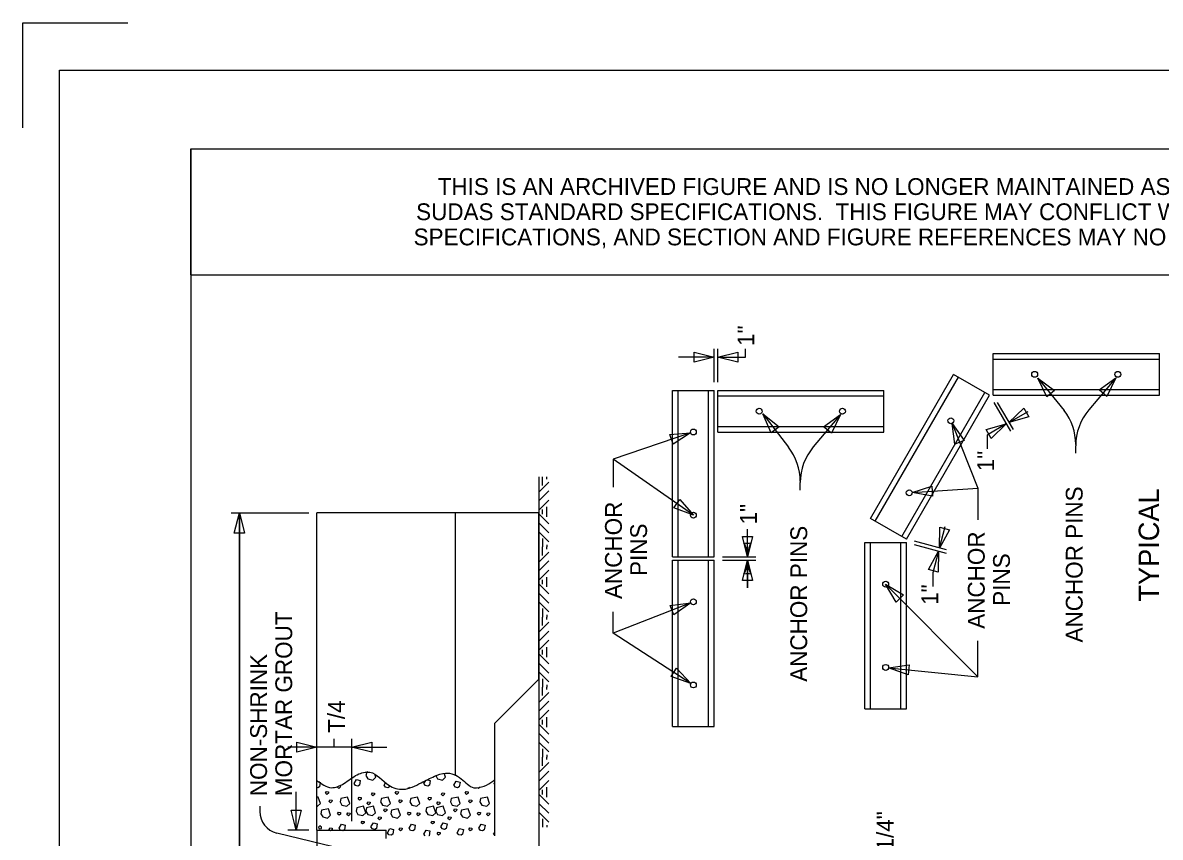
# Model space of a CAD drawing. Extents: x -0.8 to 7.7, y -0.5 to 10.5.
# Drawn here: x -0.8 to 4.62, y 6.62 to 10.5 of the extents above; entities that cross this region are included whole.
import ezdxf

# ---------------------------------------------------------------- set-up
doc = ezdxf.new("R2010")
doc.units = 0
for name, color, linetype in [('Level 1', 7, 'Continuous'), ('Level 2', 7, 'Continuous'), ('Level 3', 7, 'Continuous'), ('Level 63', 7, 'Continuous')]:
    doc.layers.add(name, color=color, linetype=linetype)

msp = doc.modelspace()

# ---------------------------------------------------------------- linework, layer by layer
at = {"layer": 'Level 1'}
for p, q in [((-0.8, 10.5), (-0.3, 10.5)), ((-0.8, 10), (-0.8, 10.5)), ((0, 9.9), (7.3, 9.9)), ((0, 9.3), (0, 9.9)), ((0, 9.9), (7.3, 9.9)), ((0, 9.3), (7.3, 9.3)), ((1.657, 8.3376), (1.657, 8.0039)), ((1.657, 8.2652), (1.7044, 8.3126)), ((1.6754, 8.2973), (1.6754, 8.3376)), ((1.6948, 8.3267), (1.6948, 8.3376)), ((1.6577, 8.2235), (1.7051, 8.2709)), ((1.657, 8.1798), (1.7044, 8.2272)), ((1.6754, 8.1599), (1.6754, 8.1818)), ((1.695, 8.1471), (1.695, 8.1946)), ((1.657, 8.1617), (1.7044, 8.1142)), ((1.657, 8.0763), (1.7044, 8.0289)), ((1.6577, 8.118), (1.7051, 8.0707)), ((1.6754, 8.0441), (1.6754, 8.0039)), ((1.657, 8.0039), (1.657, 7.6702)), ((1.657, 7.9315), (1.7044, 7.9789)), ((1.6754, 7.9636), (1.6754, 8.0039)), ((1.6948, 8.0148), (1.6948, 8.0039)), ((1.6948, 7.9929), (1.6948, 8.0039)), ((1.6577, 7.8898), (1.7051, 7.9372)), ((1.657, 7.8461), (1.7044, 7.8935)), ((1.695, 7.8133), (1.695, 7.8608)), ((1.657, 7.8279), (1.7044, 7.7805)), ((1.6754, 7.8261), (1.6754, 7.848)), ((1.6577, 7.7844), (1.7051, 7.737)), ((1.657, 7.7426), (1.7044, 7.6953)), ((1.6754, 7.7104), (1.6754, 7.6702)), ((1.657, 7.6702), (1.657, 7.3363)), ((1.657, 7.5977), (1.7044, 7.6451)), ((1.6754, 7.6298), (1.6754, 7.6702)), ((1.6948, 7.6811), (1.6948, 7.6702)), ((1.6948, 7.6592), (1.6948, 7.6702)), ((1.6577, 7.5559), (1.7051, 7.6034)), ((1.657, 7.5123), (1.7044, 7.5598)), ((1.657, 7.4942), (1.7044, 7.4468)), ((1.6754, 7.4924), (1.6754, 7.5141)), ((1.695, 7.4794), (1.695, 7.5271)), ((1.6577, 7.4507), (1.7051, 7.4033)), ((1.657, 7.4089), (1.7044, 7.3614)), ((1.6754, 7.3767), (1.6754, 7.3363)), ((1.657, 7.3363), (1.657, 7.0026)), ((1.6754, 7.2961), (1.6754, 7.3363)), ((1.6948, 7.3473), (1.6948, 7.3363)), ((1.6948, 7.3254), (1.6948, 7.3363)), ((1.657, 7.2639), (1.7044, 7.3113)), ((1.6577, 7.2222), (1.7051, 7.2696)), ((1.657, 7.1786), (1.7044, 7.226)), ((1.657, 7.1604), (1.7044, 7.113)), ((1.6754, 7.1585), (1.6754, 7.1805)), ((1.695, 7.1457), (1.695, 7.1934)), ((1.6577, 7.1168), (1.7051, 7.0693)), ((1.657, 7.075), (1.7044, 7.0276)), ((1.6754, 7.0429), (1.6754, 7.0026)), ((1.657, 7.0026), (1.657, 6.669)), ((1.6754, 6.9623), (1.6754, 7.0026)), ((1.6948, 7.0136), (1.6948, 7.0026)), ((1.6948, 6.9917), (1.6948, 7.0026)), ((1.657, 6.9302), (1.7044, 6.9776)), ((1.6577, 6.8885), (1.7051, 6.9359)), ((1.657, 6.8448), (1.7044, 6.8922)), ((1.657, 6.8267), (1.7044, 6.7793)), ((1.6754, 6.8247), (1.6754, 6.8468)), ((1.695, 6.8119), (1.695, 6.8594)), ((1.6577, 6.783), (1.7051, 6.7356)), ((1.657, 6.7413), (1.7044, 6.6939)), ((1.6754, 6.7092), (1.6754, 6.669)), ((1.6948, 6.6798), (1.6948, 6.669))]:
    msp.add_line(p, q, dxfattribs=at)
at = {"layer": 'Level 2'}
for p, q in [((2.4921, 8.7888), (2.4921, 8.9472)), ((2.5088, 8.7888), (2.5088, 8.9472)), ((3.8202, 8.7268), (3.8202, 8.9248)), ((3.8202, 8.9248), (4.6122, 8.9248)), ((3.8202, 8.8984), (4.6122, 8.8984)), ((4.6122, 8.7268), (4.6122, 8.9248)), ((3.2362, 8.1399), (3.6322, 8.8258)), ((3.2592, 8.1267), (3.6552, 8.8126)), ((3.8037, 8.7268), (3.6322, 8.8258)), ((2.2941, 8.7492), (2.4921, 8.7492)), ((2.2941, 7.9572), (2.2941, 8.7492)), ((2.3205, 7.9572), (2.3205, 8.7492)), ((2.4657, 7.9572), (2.4657, 8.7492)), ((2.4921, 7.9572), (2.4921, 8.7492)), ((2.5088, 8.5512), (2.5088, 8.7492)), ((2.5088, 8.7492), (3.3006, 8.7492)), ((2.5088, 8.7228), (3.3006, 8.7228)), ((3.3006, 8.5512), (3.3006, 8.7492)), ((3.3849, 8.0541), (3.7809, 8.74)), ((3.4077, 8.0409), (3.8037, 8.7268)), ((3.8202, 8.7532), (4.6122, 8.7532)), ((3.8202, 8.7268), (4.6122, 8.7268)), ((3.8235, 8.6924), (3.9027, 8.5553)), ((3.84, 8.6924), (3.9151, 8.5624)), ((2.5088, 8.5776), (3.3006, 8.5776)), ((2.5088, 8.5512), (3.3006, 8.5512)), ((3.7914, 8.5368), (3.7914, 8.4708)), ((4.2137, 8.4505), (4.2137, 8.4861)), ((1.657, 8.3376), (1.657, 1.4344)), ((2.9021, 8.2749), (2.9021, 8.3106)), ((0.1918, 8.1661), (0.5614, 8.1661)), ((1.657, 8.1661), (0.601, 8.1661)), ((0.601, 6.6546), (0.601, 8.1661)), ((1.261, 6.9139), (1.261, 8.1661)), ((1.657, 7.3741), (1.657, 8.1661)), ((3.4077, 8.0409), (3.2362, 8.1399)), ((2.6505, 7.9572), (2.6505, 8.0892)), ((3.2097, 7.2324), (3.2097, 8.0244)), ((3.2097, 8.0244), (3.4077, 8.0244)), ((3.2361, 7.2324), (3.2361, 8.0244)), ((3.3813, 7.2324), (3.3813, 8.0244)), ((3.4077, 7.2324), (3.4077, 8.0244)), ((3.599, 7.9897), (3.446, 8.0307)), ((3.599, 7.9732), (3.446, 8.0141)), ((2.2941, 7.9572), (2.4921, 7.9572)), ((2.2941, 7.1487), (2.2941, 7.9407)), ((2.2941, 7.9407), (2.4921, 7.9407)), ((2.3205, 7.1487), (2.3205, 7.9407)), ((2.4657, 7.1487), (2.4657, 7.9407)), ((2.4921, 7.1487), (2.4921, 7.9407)), ((2.5317, 7.9572), (2.6901, 7.9572)), ((2.5317, 7.9407), (2.6901, 7.9407)), ((2.6505, 7.8087), (2.6505, 7.9407)), ((3.5334, 7.8814), (3.5334, 7.8154)), ((1.657, 7.3741), (1.4458, 7.1629)), ((3.2097, 7.2324), (3.4077, 7.2324)), ((1.4458, 7.1629), (1.4458, 6.6282)), ((2.2941, 7.1487), (2.4921, 7.1487)), ((0.766, 7.0506), (0.601, 7.0506)), ((0.6835, 7.0506), (0.6835, 7.0902)), ((0.766, 7.0902), (0.766, 6.6983)), ((0.3288, 6.7693), (0.3288, 6.7442)), ((0.6785, 6.5764), (0.4095, 6.6415)), ((0.5614, 6.6546), (0.4624, 6.6546)), ((0.601, 6.6546), (0.931, 6.6546)), ((0.601, 6.6546), (0.601, 6.5226)), ((0.931, 6.615), (0.931, 6.6546))]:
    msp.add_line(p, q, dxfattribs=at)
for points in [[(0.6166, 6.8842), (0.6132, 6.8621), (0.6055, 6.8574), (0.6017, 6.8584)], [(0.6018, 6.8885), (0.615, 6.885)], [(0.843, 6.9324), (0.8377, 6.9312), (0.8341, 6.9149), (0.8428, 6.899), (0.8665, 6.8939), (0.8807, 6.9077), (0.8779, 6.9154)], [(0.9466, 6.8668), (0.9458, 6.8621), (0.9381, 6.8574), (0.9274, 6.86), (0.9202, 6.8697), (0.9268, 6.8811)], [(1.1262, 6.8957), (1.1397, 6.8923), (1.1361, 6.8697), (1.1284, 6.8652), (1.1177, 6.8677), (1.1104, 6.8775), (1.119, 6.8924)], [(1.1669, 6.9149), (1.1755, 6.899), (1.1991, 6.8939), (1.2135, 6.9077), (1.2085, 6.9216)], [(1.4442, 6.8759), (1.4432, 6.8775), (1.4441, 6.8792)], [(0.7116, 6.8668), (0.7126, 6.8667), (0.712, 6.86), (0.7049, 6.8544), (0.6983, 6.8605), (0.6999, 6.8635)], [(1.0448, 6.8605), (1.0448, 6.86), (1.0377, 6.8544), (1.0341, 6.8577)], [(1.3776, 6.8601), (1.3776, 6.86), (1.3703, 6.8544), (1.3671, 6.8574)], [(0.6014, 6.7693), (0.6034, 6.7689), (0.6178, 6.7826), (0.607, 6.8128), (0.6015, 6.8118)], [(1.1155, 6.6282), (1.1093, 6.6365), (1.1207, 6.656), (1.1386, 6.6514), (1.135, 6.6288), (1.134, 6.6282)], [(1.4458, 6.6316), (1.4421, 6.6365), (1.4457, 6.6427)]]:
    msp.add_lwpolyline(points, dxfattribs=at)
for points in [[(0.7891, 6.8969), (0.8069, 6.8923), (0.8034, 6.8697), (0.7957, 6.8652), (0.7849, 6.8677), (0.7776, 6.8775)], [(1.2642, 6.8893), (1.2823, 6.8846), (1.2786, 6.8621), (1.2708, 6.8574), (1.2601, 6.86), (1.253, 6.8697)], [(0.6455, 6.8395), (0.6558, 6.8379), (0.6553, 6.8313), (0.648, 6.8256), (0.6413, 6.8318)], [(0.8649, 6.8334), (0.8752, 6.8318), (0.8746, 6.8251), (0.8674, 6.8196), (0.8608, 6.8256)], [(0.9781, 6.8395), (0.9884, 6.8379), (0.9879, 6.8313), (0.9808, 6.8256), (0.974, 6.8318)], [(1.1975, 6.8334), (1.2078, 6.8318), (1.2073, 6.8251), (1.2002, 6.8196), (1.1934, 6.8256)], [(1.3108, 6.8395), (1.3211, 6.8379), (1.3205, 6.8313), (1.3134, 6.8256), (1.3068, 6.8318)], [(0.6624, 6.8), (0.6726, 6.7986), (0.672, 6.7918), (0.665, 6.7862), (0.6583, 6.7924)], [(0.7147, 6.8062), (0.7111, 6.7899), (0.7198, 6.7739), (0.7433, 6.7689), (0.7577, 6.7826), (0.7469, 6.8128)], [(0.8014, 6.8119), (0.8116, 6.8103), (0.811, 6.8036), (0.8039, 6.798), (0.7972, 6.8041)], [(0.8434, 6.7899), (0.8537, 6.7883), (0.8531, 6.7815), (0.8459, 6.7759), (0.8393, 6.7821)], [(0.9074, 6.8062), (0.9038, 6.7899), (0.9125, 6.7739), (0.9362, 6.7689), (0.9505, 6.7826), (0.9397, 6.8128)], [(0.995, 6.8), (1.0053, 6.7986), (1.0048, 6.7918), (0.9975, 6.7862), (0.9909, 6.7924)], [(1.0473, 6.8062), (1.0437, 6.7899), (1.0526, 6.7739), (1.0761, 6.7689), (1.0905, 6.7826), (1.0796, 6.8128)], [(1.134, 6.8119), (1.1442, 6.8103), (1.1437, 6.8036), (1.1367, 6.798), (1.1299, 6.8041)], [(1.176, 6.7899), (1.1863, 6.7883), (1.1858, 6.7815), (1.1786, 6.7759), (1.1719, 6.7821)], [(1.24, 6.8062), (1.2365, 6.7899), (1.2453, 6.7739), (1.2688, 6.7689), (1.2832, 6.7826), (1.2725, 6.8128)], [(1.3278, 6.8), (1.3381, 6.7986), (1.3376, 6.7918), (1.3303, 6.7862), (1.3236, 6.7924)], [(1.3801, 6.8062), (1.3765, 6.7899), (1.3852, 6.7739), (1.4089, 6.7689), (1.4231, 6.7826), (1.4124, 6.8128)], [(0.6229, 6.7504), (0.6192, 6.7339), (0.6281, 6.7181), (0.6516, 6.7129), (0.666, 6.7268), (0.6553, 6.757)], [(0.7033, 6.7406), (0.7136, 6.739), (0.7131, 6.7323), (0.706, 6.7268), (0.6994, 6.7328)], [(0.7481, 6.738), (0.7582, 6.7365), (0.7577, 6.7298), (0.7506, 6.7241), (0.7438, 6.7303)], [(0.7906, 6.7621), (0.7869, 6.7456), (0.7957, 6.7298), (0.8192, 6.7247), (0.8336, 6.7385), (0.8229, 6.7689)], [(0.8372, 6.7621), (0.8336, 6.7456), (0.8423, 6.7298), (0.8659, 6.7247), (0.8802, 6.7385), (0.8695, 6.7689)], [(0.8962, 6.7191), (0.9065, 6.7175), (0.9059, 6.7108), (0.8987, 6.7053), (0.8921, 6.7113)], [(0.9232, 6.757), (0.9335, 6.7554), (0.933, 6.7488), (0.9259, 6.7431), (0.9193, 6.7493)], [(0.9556, 6.7504), (0.952, 6.7339), (0.9607, 6.7181), (0.9843, 6.7129), (0.9986, 6.7268), (0.9879, 6.757)], [(1.0361, 6.7406), (1.0464, 6.739), (1.0459, 6.7323), (1.0386, 6.7268), (1.032, 6.7328)], [(1.0807, 6.738), (1.0909, 6.7365), (1.0905, 6.7298), (1.0832, 6.7241), (1.0766, 6.7303)], [(1.1232, 6.7621), (1.1196, 6.7456), (1.1284, 6.7298), (1.152, 6.7247), (1.1662, 6.7385), (1.1555, 6.7689)], [(1.1699, 6.7621), (1.1662, 6.7456), (1.1749, 6.7298), (1.1986, 6.7247), (1.213, 6.7385), (1.2021, 6.7689)], [(1.2288, 6.7191), (1.2391, 6.7175), (1.2386, 6.7108), (1.2314, 6.7053), (1.2247, 6.7113)], [(1.256, 6.757), (1.2663, 6.7554), (1.2658, 6.7488), (1.2585, 6.7431), (1.2519, 6.7493)], [(1.2883, 6.7504), (1.2848, 6.7339), (1.2935, 6.7181), (1.317, 6.7129), (1.3314, 6.7268), (1.3205, 6.757)], [(1.3689, 6.7406), (1.379, 6.739), (1.3786, 6.7323), (1.3714, 6.7268), (1.3646, 6.7328)], [(1.4133, 6.738), (1.4236, 6.7365), (1.4231, 6.7298), (1.416, 6.7241), (1.4094, 6.7303)], [(0.6121, 6.6616), (0.6224, 6.6631), (0.6219, 6.6699), (0.6146, 6.6754), (0.608, 6.6693)], [(0.6628, 6.6658), (0.6731, 6.6642), (0.6726, 6.6576), (0.6654, 6.6519), (0.6588, 6.658)], [(0.7178, 6.6837), (0.7357, 6.6791), (0.7321, 6.6565), (0.7244, 6.6519), (0.7136, 6.6544), (0.7065, 6.6642)], [(0.8156, 6.6985), (0.8259, 6.6971), (0.8254, 6.6903), (0.8182, 6.6848), (0.8116, 6.6909)], [(0.8695, 6.6909), (0.8875, 6.6862), (0.8839, 6.6637), (0.8762, 6.6591), (0.8654, 6.6616), (0.8581, 6.6713)], [(0.9474, 6.6627), (0.9653, 6.658), (0.9618, 6.6356), (0.954, 6.6309), (0.9433, 6.6334), (0.9362, 6.6432)], [(0.9956, 6.6658), (1.0059, 6.6642), (1.0053, 6.6576), (0.9981, 6.6519), (0.9915, 6.658)], [(1.0503, 6.6837), (1.0684, 6.6791), (1.0649, 6.6565), (1.0571, 6.6519), (1.0464, 6.6544), (1.0391, 6.6642)], [(1.1484, 6.6985), (1.1586, 6.6971), (1.1582, 6.6903), (1.1509, 6.6848), (1.1442, 6.6909)], [(1.2021, 6.6909), (1.2202, 6.6862), (1.2165, 6.6637), (1.2087, 6.6591), (1.198, 6.6616), (1.1909, 6.6713)], [(1.28, 6.6627), (1.2981, 6.658), (1.2945, 6.6356), (1.2868, 6.6309), (1.2761, 6.6334), (1.2688, 6.6432)], [(1.3283, 6.6658), (1.3385, 6.6642), (1.3381, 6.6576), (1.3308, 6.6519), (1.3242, 6.658)], [(1.3831, 6.6837), (1.4011, 6.6791), (1.3975, 6.6565), (1.3898, 6.6519), (1.379, 6.6544), (1.3719, 6.6642)], [(1.1776, 6.6457), (1.1878, 6.6443), (1.1872, 6.6375), (1.1802, 6.632), (1.1735, 6.6381)]]:
    msp.add_lwpolyline(points, close=True, dxfattribs=at)
for centre in [(4.0182, 8.8258), (4.4142, 8.8258), (2.7067, 8.6502), (3.1027, 8.6502), (3.619, 8.6048), (2.3932, 8.5512), (3.421, 8.2619), (2.3932, 8.1552), (3.3088, 7.8264), (2.3932, 7.7427), (3.3088, 7.4304), (2.3932, 7.3468)]:
    msp.add_circle(centre, 0.014, dxfattribs=at)
for centre, radius, start, end in [((3.9497, 8.4919), 0.264, 0, 37.849), ((4.4777, 8.4861), 0.264, 139.9192, 180), ((2.6382, 8.3164), 0.264, 0, 37.849), ((3.1662, 8.3106), 0.264, 139.9192, 180), ((2.6506, 8.0767), 0.055, 252.2666, 287.7333), ((2.5081, 7.9572), 0.1425, 0, 28.0725), ((2.7931, 7.9572), 0.1425, 151.9275, 180), ((2.5081, 7.9407), 0.1425, 331.9275, 0), ((2.7931, 7.9407), 0.1425, 180, 208.0725), ((2.6506, 7.8213), 0.055, 72.2666, 107.7334), ((0.4344, 6.7441), 0.1056, 180, 256.3918)]:
    msp.add_arc(centre, radius, start, end, dxfattribs=at)
msp.add_spline([(0.6004, 6.8924), (0.6691, 6.8577), (0.7292, 6.8771), (0.7929, 6.9196), (0.8529, 6.9312), (0.943, 6.8693), (1.0105, 6.8499), (1.0968, 6.8809), (1.1606, 6.9118), (1.2131, 6.9273), (1.2881, 6.9002), (1.3481, 6.8577), (1.3968, 6.8655), (1.4382, 6.8886), (1.4441, 6.8934)], degree=3, dxfattribs=at)
at = {"layer": 'Level 3'}
for p, q in [((0, 9.9), (0, 0)), ((2.4922, 8.9076), (2.3218, 8.9076)), ((4.0338, 8.8083), (4.1581, 8.6539)), ((4.4051, 8.8098), (4.2757, 8.6561)), ((2.7233, 8.6372), (2.8467, 8.4783)), ((3.0936, 8.6343), (2.9642, 8.4806)), ((3.8953, 8.5967), (3.9868, 8.6495)), ((2.3793, 8.5477), (2.011, 8.4216)), ((3.4345, 8.263), (3.7471, 8.2844)), ((0.2314, 8.1661), (0.2314, 1.8302)), ((0.2314, 1.8302), (0.2314, 8.166)), ((1.657, 7.3741), (1.657, 8.1661)), ((2.6506, 7.9572), (2.6505, 8.0892)), ((3.5649, 7.9988), (3.5922, 8.1008)), ((3.5607, 7.9834), (3.5334, 7.8814)), ((2.6506, 7.9407), (2.6505, 7.8087)), ((3.3087, 7.8264), (3.7471, 7.386)), ((2.3805, 7.7376), (2.011, 7.594)), ((0.601, 7.0506), (0.4614, 7.0506)), ((0.766, 7.0506), (0.9332, 7.0506)), ((0.502, 6.6546), (0.502, 6.8376))]:
    msp.add_line(p, q, dxfattribs=at)
for points in [[(2.5087, 8.9076), (2.6408, 8.9076), (2.6408, 8.9472)], [(3.6251, 8.5912), (3.7471, 8.2844), (3.7471, 8.1327)], [(3.8829, 8.5896), (3.7914, 8.5368), (3.7914, 8.4708)], [(2.3932, 8.1552), (2.011, 8.4216), (2.011, 8.2883)], [(2.3806, 7.3543), (2.011, 7.594), (2.011, 7.6943)], [(3.3225, 7.4285), (3.7471, 7.386), (3.7471, 7.5564)]]:
    msp.add_lwpolyline(points, dxfattribs=at)
for points in [[(2.3962, 8.9316), (2.4922, 8.9076), (2.3962, 8.8836)], [(2.6047, 8.8836), (2.5087, 8.9076), (2.6047, 8.9316)], [(4.0753, 8.7184), (4.0338, 8.8083), (4.1127, 8.7485)], [(4.3249, 8.7518), (4.4051, 8.8098), (4.3616, 8.7209)], [(2.7632, 8.5467), (2.7233, 8.6372), (2.8011, 8.5761)], [(3.0134, 8.5763), (3.0936, 8.6343), (3.0501, 8.5454)], [(3.9905, 8.6239), (3.8953, 8.5967), (3.9665, 8.6655)], [(3.6383, 8.4932), (3.6251, 8.5912), (3.6829, 8.5109)], [(3.7878, 8.5624), (3.8829, 8.5896), (3.8118, 8.5208)], [(2.2807, 8.5393), (2.3793, 8.5477), (2.2963, 8.4939)], [(3.5319, 8.2456), (3.4345, 8.263), (3.5286, 8.2935)], [(2.3282, 8.2298), (2.3932, 8.1552), (2.3007, 8.1904)], [(0.2074, 8.0701), (0.2314, 8.1661), (0.2554, 8.0701)], [(3.6129, 8.0853), (3.5649, 7.9988), (3.5666, 8.0977)], [(2.6746, 8.0532), (2.6506, 7.9572), (2.6266, 8.0532)], [(3.5127, 7.8969), (3.5607, 7.9834), (3.5591, 7.8845)], [(2.6266, 7.8447), (2.6506, 7.9407), (2.6746, 7.8447)], [(3.3594, 7.7414), (3.3087, 7.8264), (3.3935, 7.7753)], [(2.2824, 7.7252), (2.3805, 7.7376), (2.2997, 7.6804)], [(2.3131, 7.4267), (2.3806, 7.3543), (2.287, 7.3864)], [(3.4157, 7.3951), (3.3225, 7.4285), (3.4204, 7.4428)], [(0.505, 7.0746), (0.601, 7.0506), (0.505, 7.0266)], [(0.862, 7.0266), (0.766, 7.0506), (0.862, 7.0746)], [(0.526, 6.7506), (0.502, 6.6546), (0.478, 6.7506)]]:
    msp.add_lwpolyline(points, close=True, dxfattribs=at)
at = {"layer": 'Level 63'}
msp.add_lwpolyline([(-0.6254, -0.2738), (-0.6254, 10.2741), (7.5253, 10.2741), (7.5253, -0.2738)], close=True, dxfattribs=at)

# ---------------------------------------------------------------- texts
at = {"layer": 'Level 1'}
for s, p in [('THIS IS AN ARCHIVED FIGURE AND IS NO LONGER MAINTAINED AS PART OF THE ', (1.1757, 9.68)), ('SUDAS STANDARD SPECIFICATIONS.  THIS FIGURE MAY CONFLICT WITH THE CURRENT ', (1.073, 9.56)), ('SPECIFICATIONS, AND SECTION AND FIGURE REFERENCES MAY NO LONGER BE VALID.  ', (1.061, 9.44))]:
    msp.add_text(s, height=0.08, dxfattribs=at).set_placement(p)
at = {"layer": 'Level 2'}
for s, p in [('ANCHOR PINS', (4.2465, 7.5491)), ('ANCHOR', (2.0525, 7.7561)), ('PINS', (2.1725, 7.8657)), ('ANCHOR PINS', (2.9349, 7.3617)), ('ANCHOR', (3.7801, 7.6142)), ('PINS', (3.9001, 7.7238))]:
    msp.add_text(s, height=0.08, rotation=90, dxfattribs=at).set_placement(p)
at = {"layer": 'Level 3'}
for s, height, p in [('1"', 0.08, (2.6833, 8.9612)), ('1"', 0.08, (3.8246, 8.3642)), ('TYPICAL', 0.0968, (4.6101, 7.7436)), ('1"', 0.08, (2.6957, 8.1111)), ('1"', 0.08, (3.559, 7.7281)), ('MORTAR GROUT', 0.08, (0.4828, 6.8172)), ('NON-SHRINK', 0.08, (0.3629, 6.8172)), ('T/4', 0.08, (0.7336, 7.1185)), ('6"+ 1/4"', 0.08, (3.3463, 6.3689))]:
    msp.add_text(s, height=height, rotation=90, dxfattribs=at).set_placement(p)

doc.saveas('drawing.dxf')
